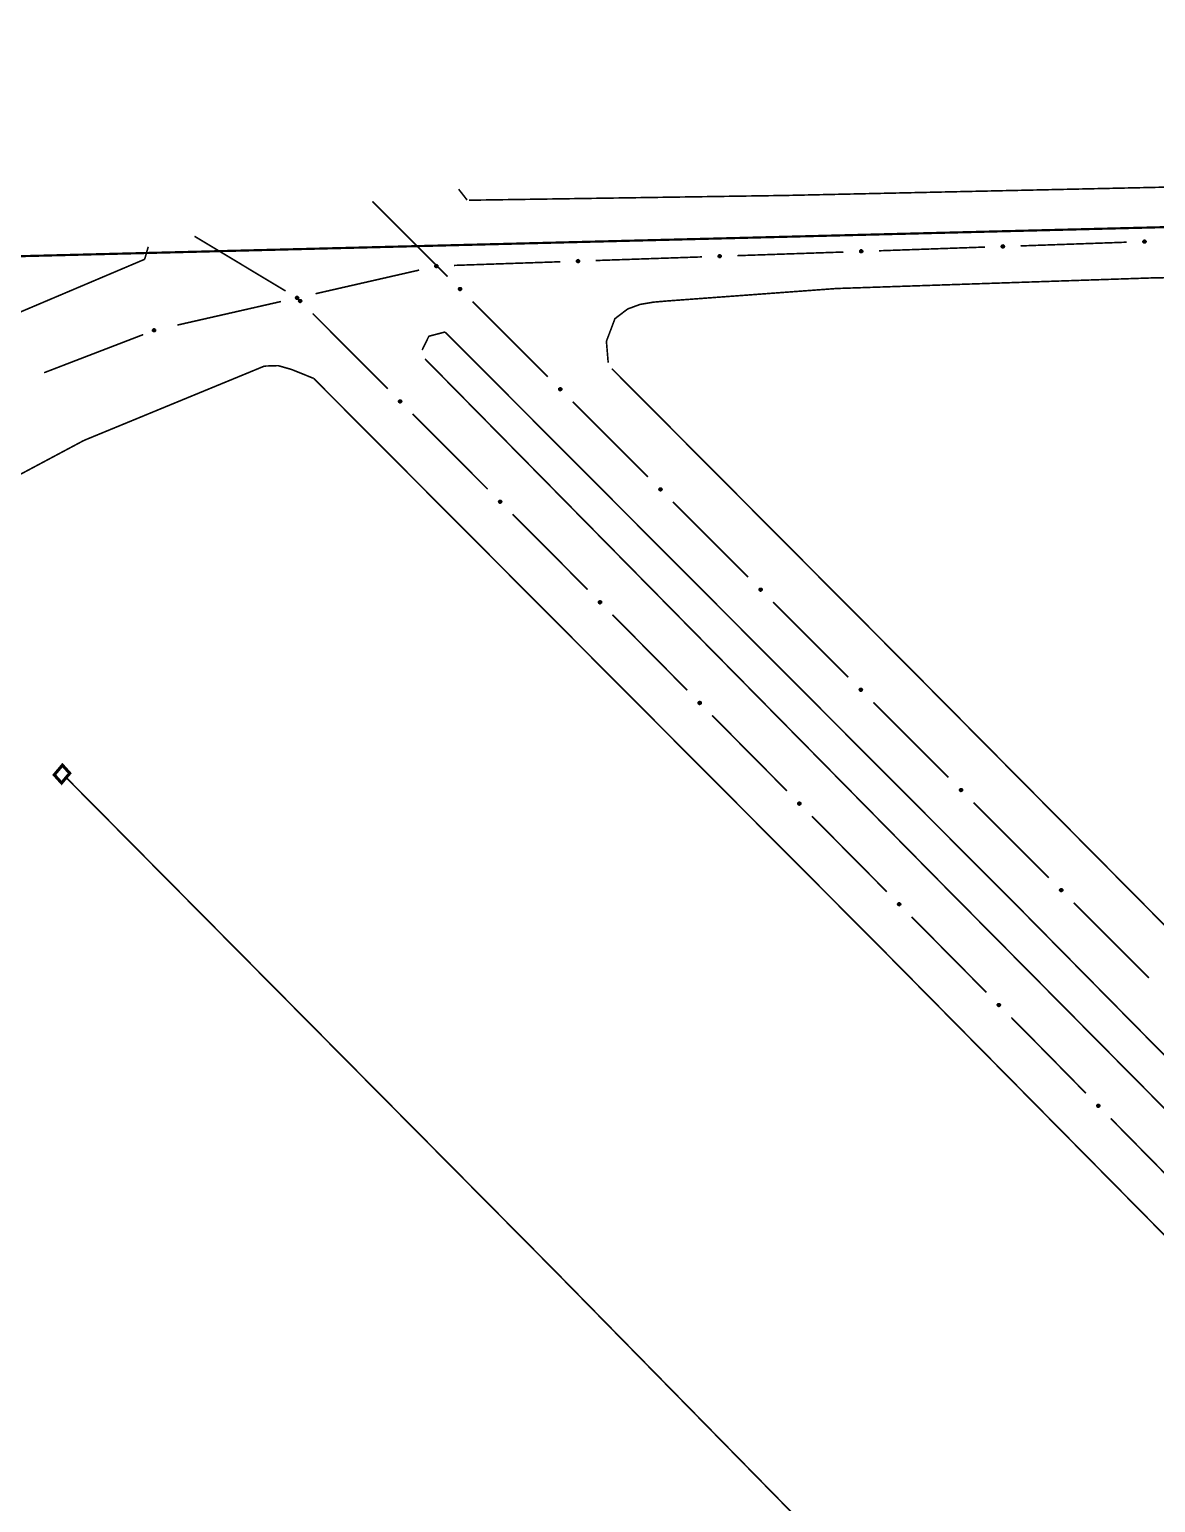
# Model space of a CAD drawing. Extents: x 203640 to 206998, y 4842129 to 4844379.
# Drawn here: x 203889.2 to 204016.4, y 4844204.4 to 4844370.8 of the extents above; entities that cross this region are included whole.
import ezdxf

# ---------------------------------------------------------------- set-up
doc = ezdxf.new("R2010")
doc.units = 0
doc.header["$LTSCALE"] = 1.5
doc.header["$MEASUREMENT"] = 0
doc.linetypes.add('TRACO_05', pattern=[11, 7, -1, 0.5, -1, 0.5, -1])
for name, color, linetype in [('HD-VALAS-DRENOS', 170, 'CONTINUOUS'), ('LM-LIM-SETOR-FISCAL', 7, 'CONTINUOUS'), ('SV-EIXO-RUA-PAV', 20, 'CONTINUOUS'), ('SV-PONTE-BUEIRO', 249, 'CONTINUOUS'), ('SV-RUA-PAVIM-S-GUIA-C-GUIA', 7, 'CONTINUOUS')]:
    doc.layers.add(name, color=color, linetype=linetype)
doc.linetypes.add('Limite', pattern='A,20,-3,[130,ltypeshp.shx,S=6.35,R=0,X=0,Y=0],-3,20', length=46)

msp = doc.modelspace()

# ---------------------------------------------------------------- linework, layer by layer
at = {"layer": 'HD-VALAS-DRENOS', "linetype": 'TRACO_05', "const_width": 0.18}
msp.add_lwpolyline([(204048.14, 4844128.8), (204044.5, 4844133.01), (203984.91, 4844193.46), (203948.46, 4844230.64), (203893.34, 4844286.28)], dxfattribs=at)
at = {"layer": 'LM-LIM-SETOR-FISCAL', "linetype": 'Limite', "ltscale": 0.1}
msp.add_lwpolyline([(204386.27, 4843269.09, 0.25, 0.25, 0), (204360.48, 4843290.61, 0.25, 0.25, 0), (204333.1, 4843314.33, 0.25, 0.25, 0), (204303.81, 4843341.71, 0.25, 0.25, 0), (204232.78, 4843413.44, 0.25, 0.25, 0), (204175.36, 4843367.2, 0.25, 0.25, 0), (204109.71, 4843437.19, 0.25, 0.25, 0), (204166.18, 4843494.71, 0.25, 0.25, 0), (203909.26, 4843763, 0.25, 0.25, 0), (203912.44, 4843785.51, 0.25, 0.25, 0), (203913.05, 4843789.79, 0.25, 0.25, 0), (203877.62, 4843867.46, 0.25, 0.25, 0), (203794.15, 4843988.66, 0.25, 0.25, 0), (203701.31, 4844063.01, 0.25, 0.25, 0), (203641.86, 4844130.76, 0.25, 0.25, 0), (203713.59, 4844207.44, 0.25, 0.25, 0), (203797.37, 4844285.88, 0.25, 0.25, 0), (203881.13, 4844344.97, 0.25, 0.25, 0), (204891.87, 4844370.63, 0.25, 0.25, 0)], format="xyseb", dxfattribs=at)
at = {"layer": 'SV-EIXO-RUA-PAV', "const_width": 0.18}
for points in [[(203927.93, 4844351.34), (203935, 4844344.27)], [(203907.84, 4844347.4), (203918.12, 4844341.22)], [(203981.12, 4844345.62), (203969.13, 4844345.21)], [(203997.11, 4844346.18), (203985.12, 4844345.76)], [(204013.1, 4844346.73), (204001.11, 4844346.31)], [(203935, 4844344.27), (203935.23, 4844344.04)], [(203935.23, 4844344.04), (203936.41, 4844342.86)], [(203949.14, 4844344.52), (203937.15, 4844344.11)], [(203965.13, 4844345.07), (203953.14, 4844344.66)], [(203933.2, 4844343.58), (203921.5, 4844340.91)], [(203917.6, 4844340.03), (203905.9, 4844337.37)], [(203939.24, 4844340.03), (203947.72, 4844331.54)], [(203921.18, 4844338.68), (203929.65, 4844330.18)], [(203902.05, 4844336.3), (203890.85, 4844331.99)], [(203932.47, 4844327.34), (203940.94, 4844318.84)], [(203950.55, 4844328.72), (203959.04, 4844320.23)], [(203961.87, 4844317.4), (203970.35, 4844308.92)], [(203943.76, 4844316.01), (203948.7, 4844311.05)], [(203948.7, 4844311.05), (203949.17, 4844310.58)], [(203949.17, 4844310.58), (203952.22, 4844307.5)], [(203973.18, 4844306.09), (203981.66, 4844297.6)], [(203955.04, 4844304.66), (203963.48, 4844296.13)], [(203984.49, 4844294.77), (203992.98, 4844286.29)], [(203966.29, 4844293.29), (203974.74, 4844284.76)], [(203995.81, 4844283.46), (204004.29, 4844274.97)], [(203977.55, 4844281.92), (203986, 4844273.39)], [(204007.12, 4844272.14), (204015.6, 4844263.66)], [(203988.81, 4844270.55), (203997.25, 4844262.02)], [(204000.07, 4844259.18), (204003.59, 4844255.62)], [(204003.59, 4844255.62), (204003.62, 4844255.59)], [(204003.62, 4844255.59), (204008.49, 4844250.63)], [(204011.3, 4844247.78), (204019.71, 4844239.23)]]:
    msp.add_lwpolyline(points, dxfattribs=at)
at = {"layer": 'SV-EIXO-RUA-PAV'}
for points in [[(203983.27, 4844345.59), (203983.24, 4844345.55), (203983.2, 4844345.53), (203983.17, 4844345.52), (203983.13, 4844345.51), (203983.1, 4844345.52), (203983.06, 4844345.52), (203983.02, 4844345.54), (203982.99, 4844345.58), (203982.96, 4844345.61), (203982.95, 4844345.65), (203982.95, 4844345.68), (203982.95, 4844345.72), (203982.96, 4844345.75), (203982.98, 4844345.79), (203983.01, 4844345.83), (203983.05, 4844345.85), (203983.08, 4844345.86), (203983.12, 4844345.87), (203983.16, 4844345.86), (203983.19, 4844345.85), (203983.23, 4844345.83), (203983.26, 4844345.8), (203983.29, 4844345.77), (203983.3, 4844345.73), (203983.3, 4844345.7), (203983.3, 4844345.66), (203983.29, 4844345.62), (203983.27, 4844345.59)], [(203999.26, 4844346.14), (203999.23, 4844346.1), (203999.19, 4844346.08), (203999.16, 4844346.07), (203999.12, 4844346.07), (203999.09, 4844346.07), (203999.05, 4844346.08), (203999.01, 4844346.1), (203998.98, 4844346.13), (203998.96, 4844346.17), (203998.94, 4844346.2), (203998.94, 4844346.24), (203998.94, 4844346.27), (203998.95, 4844346.31), (203998.97, 4844346.34), (203999, 4844346.38), (203999.04, 4844346.4), (203999.07, 4844346.41), (203999.11, 4844346.42), (203999.15, 4844346.42), (203999.18, 4844346.41), (203999.22, 4844346.39), (203999.25, 4844346.35), (203999.28, 4844346.32), (203999.29, 4844346.28), (203999.29, 4844346.25), (203999.29, 4844346.21), (203999.28, 4844346.18), (203999.26, 4844346.14)], [(204015.25, 4844346.69), (204015.22, 4844346.66), (204015.18, 4844346.63), (204015.15, 4844346.62), (204015.11, 4844346.62), (204015.08, 4844346.62), (204015.04, 4844346.63), (204015, 4844346.65), (204014.97, 4844346.68), (204014.95, 4844346.72), (204014.93, 4844346.75), (204014.93, 4844346.79), (204014.93, 4844346.82), (204014.94, 4844346.86), (204014.96, 4844346.9), (204014.99, 4844346.93), (204015.03, 4844346.96), (204015.06, 4844346.97), (204015.1, 4844346.97), (204015.14, 4844346.97), (204015.17, 4844346.96), (204015.21, 4844346.94), (204015.24, 4844346.9), (204015.27, 4844346.87), (204015.28, 4844346.84), (204015.28, 4844346.8), (204015.28, 4844346.76), (204015.27, 4844346.73), (204015.25, 4844346.69)], [(203935.32, 4844343.95), (203935.29, 4844343.91), (203935.26, 4844343.87), (203935.23, 4844343.86), (203935.2, 4844343.85), (203935.16, 4844343.84), (203935.12, 4844343.85), (203935.08, 4844343.86), (203935.04, 4844343.88), (203935.01, 4844343.92), (203934.99, 4844343.95), (203934.98, 4844343.98), (203934.98, 4844344.01), (203934.98, 4844344.05), (203934.99, 4844344.09), (203935.02, 4844344.13), (203935.05, 4844344.16), (203935.08, 4844344.18), (203935.12, 4844344.19), (203935.15, 4844344.2), (203935.19, 4844344.19), (203935.23, 4844344.18), (203935.27, 4844344.15), (203935.3, 4844344.12), (203935.32, 4844344.09), (203935.33, 4844344.06), (203935.33, 4844344.02), (203935.33, 4844343.99), (203935.32, 4844343.95)], [(203951.29, 4844344.48), (203951.26, 4844344.45), (203951.22, 4844344.42), (203951.18, 4844344.41), (203951.15, 4844344.41), (203951.11, 4844344.41), (203951.08, 4844344.42), (203951.04, 4844344.44), (203951.01, 4844344.47), (203950.98, 4844344.51), (203950.97, 4844344.54), (203950.97, 4844344.58), (203950.97, 4844344.61), (203950.98, 4844344.65), (203951, 4844344.69), (203951.03, 4844344.72), (203951.07, 4844344.75), (203951.1, 4844344.76), (203951.14, 4844344.76), (203951.17, 4844344.76), (203951.21, 4844344.75), (203951.25, 4844344.73), (203951.28, 4844344.7), (203951.31, 4844344.66), (203951.32, 4844344.63), (203951.32, 4844344.59), (203951.32, 4844344.56), (203951.31, 4844344.52), (203951.29, 4844344.48)], [(203967.28, 4844345.04), (203967.25, 4844345), (203967.21, 4844344.98), (203967.17, 4844344.96), (203967.14, 4844344.96), (203967.11, 4844344.96), (203967.07, 4844344.97), (203967.03, 4844344.99), (203967, 4844345.02), (203966.97, 4844345.06), (203966.96, 4844345.1), (203966.96, 4844345.13), (203966.96, 4844345.17), (203966.97, 4844345.2), (203966.99, 4844345.24), (203967.02, 4844345.28), (203967.06, 4844345.3), (203967.09, 4844345.31), (203967.13, 4844345.31), (203967.16, 4844345.31), (203967.2, 4844345.3), (203967.24, 4844345.28), (203967.27, 4844345.25), (203967.3, 4844345.21), (203967.31, 4844345.18), (203967.31, 4844345.14), (203967.31, 4844345.11), (203967.3, 4844345.07), (203967.28, 4844345.04)], [(203919.58, 4844340.36), (203919.56, 4844340.32), (203919.53, 4844340.29), (203919.5, 4844340.27), (203919.46, 4844340.27), (203919.43, 4844340.26), (203919.39, 4844340.26), (203919.35, 4844340.27), (203919.31, 4844340.3), (203919.28, 4844340.33), (203919.26, 4844340.36), (203919.25, 4844340.4), (203919.25, 4844340.43), (203919.25, 4844340.47), (203919.26, 4844340.51), (203919.29, 4844340.55), (203919.32, 4844340.58), (203919.35, 4844340.6), (203919.39, 4844340.61), (203919.42, 4844340.61), (203919.46, 4844340.61), (203919.5, 4844340.6), (203919.54, 4844340.57), (203919.57, 4844340.54), (203919.58, 4844340.51), (203919.59, 4844340.48), (203919.6, 4844340.44), (203919.6, 4844340.4), (203919.58, 4844340.36)], [(203937.8, 4844341.62), (203937.85, 4844341.62), (203937.89, 4844341.61), (203937.93, 4844341.6), (203937.95, 4844341.57), (203937.97, 4844341.55), (203937.99, 4844341.51), (203938, 4844341.47), (203938, 4844341.43), (203937.99, 4844341.38), (203937.97, 4844341.35), (203937.95, 4844341.32), (203937.92, 4844341.3), (203937.89, 4844341.28), (203937.85, 4844341.27), (203937.8, 4844341.27), (203937.76, 4844341.28), (203937.73, 4844341.3), (203937.7, 4844341.32), (203937.68, 4844341.35), (203937.66, 4844341.38), (203937.65, 4844341.42), (203937.65, 4844341.47), (203937.66, 4844341.51), (203937.68, 4844341.55), (203937.7, 4844341.57), (203937.73, 4844341.6), (203937.76, 4844341.61), (203937.8, 4844341.62)], [(203919.74, 4844340.27), (203919.79, 4844340.27), (203919.83, 4844340.26), (203919.87, 4844340.25), (203919.89, 4844340.22), (203919.91, 4844340.2), (203919.93, 4844340.16), (203919.94, 4844340.12), (203919.94, 4844340.07), (203919.93, 4844340.03), (203919.91, 4844340), (203919.89, 4844339.97), (203919.86, 4844339.95), (203919.83, 4844339.93), (203919.79, 4844339.92), (203919.74, 4844339.92), (203919.7, 4844339.93), (203919.67, 4844339.95), (203919.64, 4844339.97), (203919.62, 4844340), (203919.6, 4844340.03), (203919.59, 4844340.07), (203919.59, 4844340.12), (203919.6, 4844340.16), (203919.62, 4844340.2), (203919.64, 4844340.22), (203919.67, 4844340.25), (203919.7, 4844340.26), (203919.74, 4844340.27)], [(203903.44, 4844336.72), (203903.42, 4844336.67), (203903.4, 4844336.64), (203903.37, 4844336.62), (203903.34, 4844336.6), (203903.3, 4844336.59), (203903.27, 4844336.59), (203903.23, 4844336.6), (203903.18, 4844336.62), (203903.15, 4844336.64), (203903.12, 4844336.67), (203903.11, 4844336.7), (203903.1, 4844336.74), (203903.1, 4844336.78), (203903.1, 4844336.82), (203903.12, 4844336.86), (203903.15, 4844336.9), (203903.18, 4844336.92), (203903.21, 4844336.93), (203903.25, 4844336.94), (203903.28, 4844336.94), (203903.32, 4844336.94), (203903.37, 4844336.92), (203903.4, 4844336.89), (203903.42, 4844336.86), (203903.44, 4844336.83), (203903.45, 4844336.8), (203903.45, 4844336.76), (203903.44, 4844336.72)], [(203931.03, 4844328.94), (203931.08, 4844328.94), (203931.13, 4844328.93), (203931.16, 4844328.91), (203931.18, 4844328.89), (203931.21, 4844328.86), (203931.22, 4844328.83), (203931.23, 4844328.79), (203931.23, 4844328.74), (203931.22, 4844328.7), (203931.21, 4844328.66), (203931.18, 4844328.64), (203931.16, 4844328.62), (203931.12, 4844328.6), (203931.08, 4844328.59), (203931.03, 4844328.59), (203930.99, 4844328.6), (203930.96, 4844328.62), (203930.93, 4844328.64), (203930.91, 4844328.67), (203930.89, 4844328.7), (203930.88, 4844328.74), (203930.88, 4844328.79), (203930.89, 4844328.83), (203930.91, 4844328.86), (203930.93, 4844328.89), (203930.96, 4844328.91), (203930.99, 4844328.93), (203931.03, 4844328.94)], [(203949.11, 4844330.31), (203949.16, 4844330.31), (203949.21, 4844330.3), (203949.24, 4844330.28), (203949.26, 4844330.26), (203949.29, 4844330.23), (203949.3, 4844330.2), (203949.31, 4844330.16), (203949.32, 4844330.11), (203949.3, 4844330.07), (203949.29, 4844330.04), (203949.26, 4844330.01), (203949.24, 4844329.99), (203949.2, 4844329.97), (203949.16, 4844329.96), (203949.11, 4844329.96), (203949.07, 4844329.97), (203949.04, 4844329.99), (203949.01, 4844330.01), (203948.99, 4844330.04), (203948.97, 4844330.07), (203948.96, 4844330.11), (203948.96, 4844330.16), (203948.97, 4844330.2), (203948.99, 4844330.23), (203949.01, 4844330.26), (203949.04, 4844330.28), (203949.07, 4844330.3), (203949.11, 4844330.31)], [(203960.43, 4844318.99), (203960.48, 4844319), (203960.52, 4844318.99), (203960.55, 4844318.97), (203960.58, 4844318.94), (203960.6, 4844318.92), (203960.62, 4844318.89), (203960.63, 4844318.85), (203960.63, 4844318.8), (203960.62, 4844318.75), (203960.6, 4844318.72), (203960.58, 4844318.69), (203960.55, 4844318.67), (203960.52, 4844318.66), (203960.48, 4844318.64), (203960.43, 4844318.64), (203960.39, 4844318.65), (203960.35, 4844318.67), (203960.33, 4844318.7), (203960.3, 4844318.72), (203960.29, 4844318.76), (203960.28, 4844318.8), (203960.28, 4844318.84), (203960.29, 4844318.89), (203960.3, 4844318.92), (203960.33, 4844318.94), (203960.35, 4844318.97), (203960.39, 4844318.99), (203960.43, 4844318.99)], [(203942.33, 4844317.6), (203942.38, 4844317.6), (203942.42, 4844317.6), (203942.45, 4844317.58), (203942.48, 4844317.55), (203942.5, 4844317.53), (203942.52, 4844317.49), (203942.53, 4844317.45), (203942.53, 4844317.41), (203942.51, 4844317.36), (203942.5, 4844317.33), (203942.48, 4844317.3), (203942.45, 4844317.28), (203942.42, 4844317.26), (203942.37, 4844317.25), (203942.33, 4844317.25), (203942.28, 4844317.26), (203942.25, 4844317.28), (203942.23, 4844317.31), (203942.2, 4844317.33), (203942.19, 4844317.36), (203942.18, 4844317.41), (203942.18, 4844317.45), (203942.19, 4844317.5), (203942.2, 4844317.53), (203942.23, 4844317.55), (203942.25, 4844317.58), (203942.29, 4844317.6), (203942.33, 4844317.6)], [(203971.74, 4844307.68), (203971.79, 4844307.68), (203971.83, 4844307.67), (203971.87, 4844307.65), (203971.89, 4844307.63), (203971.91, 4844307.6), (203971.93, 4844307.57), (203971.94, 4844307.53), (203971.94, 4844307.48), (203971.93, 4844307.44), (203971.91, 4844307.41), (203971.89, 4844307.38), (203971.86, 4844307.36), (203971.83, 4844307.34), (203971.79, 4844307.33), (203971.74, 4844307.33), (203971.7, 4844307.34), (203971.67, 4844307.36), (203971.64, 4844307.38), (203971.62, 4844307.41), (203971.6, 4844307.44), (203971.59, 4844307.48), (203971.59, 4844307.53), (203971.6, 4844307.57), (203971.62, 4844307.6), (203971.64, 4844307.63), (203971.67, 4844307.65), (203971.7, 4844307.67), (203971.74, 4844307.68)], [(203953.61, 4844306.26), (203953.66, 4844306.26), (203953.7, 4844306.25), (203953.73, 4844306.23), (203953.76, 4844306.21), (203953.78, 4844306.18), (203953.79, 4844306.15), (203953.81, 4844306.11), (203953.81, 4844306.06), (203953.79, 4844306.01), (203953.78, 4844305.98), (203953.75, 4844305.95), (203953.73, 4844305.93), (203953.69, 4844305.92), (203953.65, 4844305.91), (203953.6, 4844305.91), (203953.56, 4844305.92), (203953.53, 4844305.93), (203953.5, 4844305.96), (203953.48, 4844305.99), (203953.46, 4844306.02), (203953.45, 4844306.06), (203953.46, 4844306.11), (203953.46, 4844306.15), (203953.48, 4844306.18), (203953.51, 4844306.21), (203953.53, 4844306.23), (203953.56, 4844306.25), (203953.61, 4844306.26)], [(203983.05, 4844296.37), (203983.1, 4844296.37), (203983.15, 4844296.36), (203983.18, 4844296.34), (203983.2, 4844296.32), (203983.23, 4844296.29), (203983.24, 4844296.26), (203983.25, 4844296.22), (203983.26, 4844296.17), (203983.24, 4844296.13), (203983.23, 4844296.09), (203983.2, 4844296.06), (203983.18, 4844296.04), (203983.14, 4844296.03), (203983.1, 4844296.02), (203983.05, 4844296.02), (203983.01, 4844296.03), (203982.98, 4844296.04), (203982.95, 4844296.07), (203982.93, 4844296.09), (203982.91, 4844296.13), (203982.9, 4844296.17), (203982.9, 4844296.22), (203982.91, 4844296.26), (203982.93, 4844296.29), (203982.95, 4844296.32), (203982.98, 4844296.34), (203983.01, 4844296.36), (203983.05, 4844296.37)], [(203964.86, 4844294.89), (203964.91, 4844294.89), (203964.96, 4844294.88), (203964.99, 4844294.86), (203965.01, 4844294.84), (203965.04, 4844294.81), (203965.05, 4844294.78), (203965.06, 4844294.74), (203965.06, 4844294.69), (203965.05, 4844294.64), (203965.04, 4844294.61), (203965.01, 4844294.58), (203964.99, 4844294.56), (203964.95, 4844294.55), (203964.91, 4844294.54), (203964.86, 4844294.54), (203964.82, 4844294.55), (203964.79, 4844294.56), (203964.76, 4844294.59), (203964.74, 4844294.62), (203964.72, 4844294.65), (203964.71, 4844294.69), (203964.71, 4844294.74), (203964.72, 4844294.78), (203964.74, 4844294.81), (203964.76, 4844294.84), (203964.79, 4844294.86), (203964.82, 4844294.88), (203964.86, 4844294.89)], [(203994.37, 4844285.05), (203994.42, 4844285.05), (203994.46, 4844285.04), (203994.49, 4844285.03), (203994.52, 4844285), (203994.54, 4844284.98), (203994.56, 4844284.94), (203994.57, 4844284.9), (203994.57, 4844284.85), (203994.56, 4844284.81), (203994.54, 4844284.78), (203994.52, 4844284.75), (203994.49, 4844284.73), (203994.46, 4844284.71), (203994.42, 4844284.7), (203994.37, 4844284.7), (203994.33, 4844284.71), (203994.29, 4844284.73), (203994.27, 4844284.75), (203994.24, 4844284.78), (203994.23, 4844284.81), (203994.22, 4844284.85), (203994.22, 4844284.9), (203994.23, 4844284.94), (203994.24, 4844284.97), (203994.27, 4844285), (203994.29, 4844285.02), (203994.33, 4844285.04), (203994.37, 4844285.05)], [(203976.12, 4844283.52), (203976.17, 4844283.52), (203976.21, 4844283.51), (203976.25, 4844283.49), (203976.27, 4844283.47), (203976.29, 4844283.44), (203976.31, 4844283.41), (203976.32, 4844283.37), (203976.32, 4844283.32), (203976.31, 4844283.28), (203976.29, 4844283.24), (203976.27, 4844283.22), (203976.24, 4844283.19), (203976.21, 4844283.18), (203976.17, 4844283.17), (203976.12, 4844283.17), (203976.08, 4844283.18), (203976.05, 4844283.2), (203976.02, 4844283.22), (203976, 4844283.25), (203975.98, 4844283.28), (203975.97, 4844283.32), (203975.97, 4844283.37), (203975.98, 4844283.41), (203976, 4844283.44), (203976.02, 4844283.47), (203976.05, 4844283.49), (203976.08, 4844283.51), (203976.12, 4844283.52)], [(204005.68, 4844273.74), (204005.73, 4844273.74), (204005.77, 4844273.73), (204005.8, 4844273.71), (204005.83, 4844273.69), (204005.85, 4844273.66), (204005.87, 4844273.63), (204005.88, 4844273.59), (204005.88, 4844273.54), (204005.87, 4844273.5), (204005.85, 4844273.46), (204005.83, 4844273.44), (204005.8, 4844273.41), (204005.77, 4844273.4), (204005.73, 4844273.39), (204005.68, 4844273.39), (204005.64, 4844273.4), (204005.61, 4844273.42), (204005.58, 4844273.44), (204005.56, 4844273.47), (204005.54, 4844273.5), (204005.53, 4844273.54), (204005.53, 4844273.59), (204005.54, 4844273.63), (204005.56, 4844273.66), (204005.58, 4844273.69), (204005.61, 4844273.71), (204005.64, 4844273.73), (204005.68, 4844273.74)], [(203987.38, 4844272.15), (203987.43, 4844272.15), (203987.47, 4844272.14), (203987.5, 4844272.12), (203987.53, 4844272.1), (203987.55, 4844272.07), (203987.57, 4844272.04), (203987.58, 4844272), (203987.58, 4844271.95), (203987.57, 4844271.91), (203987.55, 4844271.87), (203987.53, 4844271.85), (203987.5, 4844271.82), (203987.47, 4844271.81), (203987.43, 4844271.8), (203987.38, 4844271.8), (203987.34, 4844271.81), (203987.3, 4844271.83), (203987.28, 4844271.85), (203987.25, 4844271.88), (203987.24, 4844271.91), (203987.23, 4844271.95), (203987.23, 4844272), (203987.24, 4844272.04), (203987.26, 4844272.07), (203987.28, 4844272.1), (203987.31, 4844272.12), (203987.34, 4844272.14), (203987.38, 4844272.15)], [(203998.64, 4844260.78), (203998.69, 4844260.78), (203998.73, 4844260.77), (203998.76, 4844260.75), (203998.79, 4844260.73), (203998.81, 4844260.7), (203998.83, 4844260.67), (203998.84, 4844260.63), (203998.84, 4844260.58), (203998.82, 4844260.54), (203998.81, 4844260.5), (203998.79, 4844260.48), (203998.76, 4844260.45), (203998.72, 4844260.44), (203998.68, 4844260.43), (203998.63, 4844260.43), (203998.59, 4844260.44), (203998.56, 4844260.46), (203998.53, 4844260.48), (203998.51, 4844260.51), (203998.5, 4844260.54), (203998.49, 4844260.58), (203998.49, 4844260.63), (203998.5, 4844260.67), (203998.51, 4844260.7), (203998.54, 4844260.73), (203998.56, 4844260.75), (203998.6, 4844260.77), (203998.64, 4844260.78)], [(204009.87, 4844249.39), (204009.92, 4844249.39), (204009.96, 4844249.38), (204010, 4844249.36), (204010.02, 4844249.34), (204010.04, 4844249.31), (204010.06, 4844249.28), (204010.07, 4844249.24), (204010.07, 4844249.19), (204010.06, 4844249.15), (204010.04, 4844249.11), (204010.02, 4844249.08), (204009.99, 4844249.06), (204009.96, 4844249.05), (204009.92, 4844249.04), (204009.87, 4844249.04), (204009.83, 4844249.05), (204009.8, 4844249.07), (204009.77, 4844249.09), (204009.75, 4844249.12), (204009.73, 4844249.15), (204009.72, 4844249.19), (204009.72, 4844249.24), (204009.73, 4844249.28), (204009.75, 4844249.31), (204009.77, 4844249.34), (204009.8, 4844249.36), (204009.83, 4844249.38), (204009.87, 4844249.39)]]:
    msp.add_lwpolyline(points, close=True, dxfattribs=at)
for points in [[(203983.29, 4844345.77), (203982.95, 4844345.72)], [(203983.29, 4844345.75), (203982.95, 4844345.7)], [(203983.3, 4844345.73), (203982.95, 4844345.68)], [(203983.3, 4844345.71), (203982.95, 4844345.67)], [(203983.3, 4844345.7), (203982.95, 4844345.65)], [(203983.26, 4844345.8), (203982.96, 4844345.75)], [(203983.27, 4844345.78), (203982.96, 4844345.74)], [(203983.3, 4844345.68), (203982.96, 4844345.63)], [(203983.3, 4844345.66), (203982.96, 4844345.61)], [(203983.24, 4844345.82), (203982.97, 4844345.77)], [(203983.23, 4844345.83), (203982.98, 4844345.79)], [(203983.29, 4844345.64), (203982.98, 4844345.6)], [(203983.29, 4844345.62), (203982.99, 4844345.58)], [(203983.2, 4844345.84), (203983, 4844345.81)], [(203983.19, 4844345.85), (203983.01, 4844345.83)], [(203983.28, 4844345.61), (203983.01, 4844345.56)], [(203983.27, 4844345.59), (203983.02, 4844345.54)], [(203983.17, 4844345.86), (203983.04, 4844345.84)], [(203983.16, 4844345.86), (203983.05, 4844345.85)], [(203983.25, 4844345.57), (203983.05, 4844345.53)], [(203983.24, 4844345.55), (203983.06, 4844345.52)], [(203999.28, 4844346.32), (203998.94, 4844346.27)], [(203999.28, 4844346.3), (203998.94, 4844346.25)], [(203999.29, 4844346.28), (203998.94, 4844346.24)], [(203999.29, 4844346.27), (203998.94, 4844346.22)], [(203999.29, 4844346.25), (203998.94, 4844346.2)], [(203999.25, 4844346.35), (203998.95, 4844346.31)], [(203999.26, 4844346.34), (203998.95, 4844346.29)], [(203999.29, 4844346.23), (203998.95, 4844346.18)], [(203999.23, 4844346.37), (203998.96, 4844346.33)], [(203999.29, 4844346.21), (203998.96, 4844346.17)], [(203999.22, 4844346.39), (203998.97, 4844346.34)], [(203999.28, 4844346.19), (203998.97, 4844346.15)], [(203999.28, 4844346.18), (203998.98, 4844346.13)], [(203999.18, 4844346.41), (203999, 4844346.38)], [(203999.19, 4844346.39), (203999, 4844346.36)], [(203999.27, 4844346.16), (203999, 4844346.11)], [(203999.26, 4844346.14), (203999.01, 4844346.1)], [(203999.16, 4844346.41), (203999.03, 4844346.39)], [(203999.15, 4844346.42), (203999.04, 4844346.4)], [(203999.24, 4844346.12), (203999.04, 4844346.09)], [(203999.23, 4844346.1), (203999.05, 4844346.08)], [(203999.21, 4844346.09), (203999.08, 4844346.07)], [(203999.19, 4844346.08), (203999.09, 4844346.07)], [(204015.27, 4844346.87), (204014.93, 4844346.82)], [(204015.27, 4844346.85), (204014.93, 4844346.81)], [(204015.28, 4844346.84), (204014.93, 4844346.79)], [(204015.28, 4844346.82), (204014.93, 4844346.77)], [(204015.28, 4844346.8), (204014.93, 4844346.75)], [(204015.24, 4844346.9), (204014.94, 4844346.86)], [(204015.25, 4844346.89), (204014.94, 4844346.84)], [(204015.28, 4844346.78), (204014.94, 4844346.73)], [(204015.22, 4844346.92), (204014.95, 4844346.88)], [(204015.28, 4844346.76), (204014.95, 4844346.72)], [(204015.21, 4844346.94), (204014.96, 4844346.9)], [(204015.27, 4844346.75), (204014.96, 4844346.7)], [(204015.27, 4844346.73), (204014.97, 4844346.68)], [(204015.17, 4844346.96), (204014.99, 4844346.93)], [(204015.18, 4844346.95), (204014.99, 4844346.91)], [(204015.26, 4844346.71), (204014.99, 4844346.67)], [(204015.25, 4844346.69), (204015, 4844346.65)], [(204015.15, 4844346.96), (204015.02, 4844346.94)], [(204015.14, 4844346.97), (204015.03, 4844346.96)], [(204015.23, 4844346.67), (204015.03, 4844346.64)], [(204015.22, 4844346.66), (204015.04, 4844346.63)], [(204015.2, 4844346.64), (204015.07, 4844346.63)], [(204015.18, 4844346.63), (204015.08, 4844346.62)], [(203935.27, 4844344.15), (203934.98, 4844344.05)], [(203935.28, 4844344.14), (203934.98, 4844344.04)], [(203935.3, 4844344.12), (203934.98, 4844344.01)], [(203935.31, 4844344.11), (203934.98, 4844344)], [(203935.32, 4844344.09), (203934.98, 4844343.98)], [(203935.23, 4844344.18), (203934.99, 4844344.09)], [(203935.25, 4844344.17), (203934.99, 4844344.07)], [(203935.32, 4844344.08), (203934.99, 4844343.97)], [(203935.33, 4844344.06), (203934.99, 4844343.95)], [(203935.33, 4844344.04), (203935.01, 4844343.93)], [(203935.33, 4844344.02), (203935.01, 4844343.92)], [(203935.19, 4844344.19), (203935.02, 4844344.13)], [(203935.2, 4844344.18), (203935.02, 4844344.12)], [(203935.33, 4844344), (203935.03, 4844343.9)], [(203935.17, 4844344.19), (203935.04, 4844344.15)], [(203935.33, 4844343.99), (203935.04, 4844343.88)], [(203935.15, 4844344.2), (203935.05, 4844344.16)], [(203935.32, 4844343.97), (203935.07, 4844343.87)], [(203935.32, 4844343.95), (203935.08, 4844343.86)], [(203935.3, 4844343.92), (203935.11, 4844343.85)], [(203935.29, 4844343.91), (203935.12, 4844343.85)], [(203935.27, 4844343.89), (203935.15, 4844343.85)], [(203951.31, 4844344.66), (203950.97, 4844344.61)], [(203951.31, 4844344.65), (203950.97, 4844344.6)], [(203951.32, 4844344.63), (203950.97, 4844344.58)], [(203951.32, 4844344.61), (203950.97, 4844344.57)], [(203951.32, 4844344.59), (203950.97, 4844344.54)], [(203951.28, 4844344.7), (203950.98, 4844344.65)], [(203951.29, 4844344.68), (203950.98, 4844344.63)], [(203951.32, 4844344.57), (203950.98, 4844344.53)], [(203951.32, 4844344.56), (203950.98, 4844344.51)], [(203951.26, 4844344.71), (203950.99, 4844344.67)], [(203951.25, 4844344.73), (203951, 4844344.69)], [(203951.31, 4844344.54), (203951, 4844344.49)], [(203951.31, 4844344.52), (203951.01, 4844344.47)], [(203951.22, 4844344.74), (203951.02, 4844344.71)], [(203951.21, 4844344.75), (203951.03, 4844344.72)], [(203951.3, 4844344.5), (203951.03, 4844344.46)], [(203951.29, 4844344.48), (203951.04, 4844344.44)], [(203951.19, 4844344.75), (203951.06, 4844344.74)], [(203951.17, 4844344.76), (203951.07, 4844344.75)], [(203951.27, 4844344.47), (203951.07, 4844344.43)], [(203951.26, 4844344.45), (203951.08, 4844344.42)], [(203951.24, 4844344.43), (203951.11, 4844344.42)], [(203951.22, 4844344.42), (203951.11, 4844344.41)], [(203967.3, 4844345.21), (203966.96, 4844345.17)], [(203967.3, 4844345.2), (203966.96, 4844345.15)], [(203967.31, 4844345.18), (203966.96, 4844345.13)], [(203967.31, 4844345.16), (203966.96, 4844345.12)], [(203967.31, 4844345.14), (203966.96, 4844345.1)], [(203967.27, 4844345.25), (203966.97, 4844345.2)], [(203967.28, 4844345.23), (203966.97, 4844345.19)], [(203967.31, 4844345.13), (203966.97, 4844345.08)], [(203967.31, 4844345.11), (203966.97, 4844345.06)], [(203967.25, 4844345.26), (203966.98, 4844345.22)], [(203967.24, 4844345.28), (203966.99, 4844345.24)], [(203967.3, 4844345.09), (203966.99, 4844345.04)], [(203967.3, 4844345.07), (203967, 4844345.02)], [(203967.21, 4844345.29), (203967.01, 4844345.26)], [(203967.2, 4844345.3), (203967.02, 4844345.28)], [(203967.29, 4844345.06), (203967.02, 4844345.01)], [(203967.28, 4844345.04), (203967.03, 4844344.99)], [(203967.18, 4844345.31), (203967.05, 4844345.29)], [(203967.16, 4844345.31), (203967.06, 4844345.3)], [(203967.26, 4844345.02), (203967.06, 4844344.98)], [(203967.25, 4844345), (203967.07, 4844344.97)], [(203967.23, 4844344.99), (203967.1, 4844344.97)], [(203967.21, 4844344.98), (203967.11, 4844344.96)], [(203983.22, 4844345.54), (203983.09, 4844345.52)], [(203983.2, 4844345.53), (203983.1, 4844345.52)], [(203935.26, 4844343.87), (203935.16, 4844343.84)], [(203919.54, 4844340.57), (203919.25, 4844340.47)], [(203919.55, 4844340.56), (203919.25, 4844340.45)], [(203919.5, 4844340.6), (203919.26, 4844340.51)], [(203919.51, 4844340.58), (203919.26, 4844340.49)], [(203919.47, 4844340.6), (203919.28, 4844340.53)], [(203919.46, 4844340.61), (203919.29, 4844340.55)], [(203919.43, 4844340.61), (203919.31, 4844340.57)], [(203919.42, 4844340.61), (203919.32, 4844340.58)], [(203937.65, 4844341.47), (203937.89, 4844341.28)], [(203937.65, 4844341.45), (203937.87, 4844341.28)], [(203937.65, 4844341.42), (203937.85, 4844341.27)], [(203937.66, 4844341.51), (203937.92, 4844341.3)], [(203937.66, 4844341.49), (203937.9, 4844341.29)], [(203937.66, 4844341.4), (203937.82, 4844341.28)], [(203937.66, 4844341.38), (203937.8, 4844341.27)], [(203937.67, 4844341.53), (203937.94, 4844341.31)], [(203937.67, 4844341.37), (203937.78, 4844341.28)], [(203937.68, 4844341.55), (203937.95, 4844341.32)], [(203937.68, 4844341.35), (203937.76, 4844341.28)], [(203937.69, 4844341.56), (203937.96, 4844341.34)], [(203937.7, 4844341.57), (203937.97, 4844341.35)], [(203937.72, 4844341.58), (203937.98, 4844341.37)], [(203937.73, 4844341.6), (203937.99, 4844341.38)], [(203937.75, 4844341.6), (203937.99, 4844341.41)], [(203937.76, 4844341.61), (203938, 4844341.43)], [(203937.78, 4844341.62), (203938, 4844341.45)], [(203937.8, 4844341.62), (203938, 4844341.47)], [(203937.83, 4844341.62), (203937.99, 4844341.5)], [(203937.85, 4844341.62), (203937.99, 4844341.51)], [(203937.87, 4844341.62), (203937.98, 4844341.54)], [(203937.89, 4844341.61), (203937.97, 4844341.55)], [(203919.57, 4844340.54), (203919.25, 4844340.43)], [(203919.57, 4844340.53), (203919.25, 4844340.42)], [(203919.58, 4844340.51), (203919.25, 4844340.4)], [(203919.59, 4844340.49), (203919.26, 4844340.38)], [(203919.59, 4844340.48), (203919.26, 4844340.36)], [(203919.59, 4844340.46), (203919.28, 4844340.35)], [(203919.6, 4844340.44), (203919.28, 4844340.33)], [(203919.59, 4844340.42), (203919.3, 4844340.32)], [(203919.6, 4844340.4), (203919.31, 4844340.3)], [(203919.59, 4844340.39), (203919.33, 4844340.29)], [(203919.58, 4844340.36), (203919.35, 4844340.27)], [(203919.57, 4844340.34), (203919.38, 4844340.27)], [(203919.56, 4844340.32), (203919.39, 4844340.26)], [(203919.54, 4844340.31), (203919.42, 4844340.26)], [(203919.53, 4844340.29), (203919.43, 4844340.26)], [(203919.59, 4844340.12), (203919.83, 4844339.93)], [(203919.59, 4844340.1), (203919.81, 4844339.93)], [(203919.59, 4844340.07), (203919.79, 4844339.92)], [(203919.6, 4844340.16), (203919.86, 4844339.95)], [(203919.6, 4844340.14), (203919.84, 4844339.94)], [(203919.6, 4844340.05), (203919.76, 4844339.93)], [(203919.6, 4844340.03), (203919.74, 4844339.92)], [(203919.61, 4844340.18), (203919.87, 4844339.96)], [(203919.61, 4844340.02), (203919.71, 4844339.93)], [(203919.62, 4844340.2), (203919.89, 4844339.97)], [(203919.62, 4844340), (203919.7, 4844339.93)], [(203919.63, 4844340.21), (203919.9, 4844339.98)], [(203919.64, 4844340.22), (203919.91, 4844340)], [(203919.66, 4844340.23), (203919.92, 4844340.02)], [(203919.67, 4844340.25), (203919.93, 4844340.03)], [(203919.69, 4844340.25), (203919.93, 4844340.06)], [(203919.7, 4844340.26), (203919.94, 4844340.07)], [(203919.72, 4844340.27), (203919.94, 4844340.1)], [(203919.74, 4844340.27), (203919.94, 4844340.12)], [(203919.77, 4844340.27), (203919.93, 4844340.15)], [(203919.79, 4844340.27), (203919.93, 4844340.16)], [(203919.81, 4844340.27), (203919.91, 4844340.19)], [(203919.83, 4844340.26), (203919.91, 4844340.2)], [(203903.32, 4844336.94), (203903.1, 4844336.82)], [(203903.37, 4844336.92), (203903.1, 4844336.78)], [(203903.34, 4844336.92), (203903.1, 4844336.8)], [(203903.38, 4844336.91), (203903.1, 4844336.76)], [(203903.4, 4844336.89), (203903.1, 4844336.74)], [(203903.41, 4844336.88), (203903.11, 4844336.72)], [(203903.42, 4844336.86), (203903.11, 4844336.7)], [(203903.28, 4844336.94), (203903.12, 4844336.86)], [(203903.3, 4844336.94), (203903.12, 4844336.84)], [(203903.43, 4844336.85), (203903.12, 4844336.69)], [(203903.44, 4844336.83), (203903.12, 4844336.67)], [(203903.26, 4844336.94), (203903.14, 4844336.88)], [(203903.44, 4844336.81), (203903.14, 4844336.66)], [(203903.25, 4844336.94), (203903.15, 4844336.9)], [(203903.45, 4844336.8), (203903.15, 4844336.64)], [(203903.45, 4844336.78), (203903.17, 4844336.63)], [(203903.45, 4844336.76), (203903.18, 4844336.62)], [(203903.45, 4844336.74), (203903.21, 4844336.61)], [(203903.44, 4844336.72), (203903.23, 4844336.6)], [(203903.43, 4844336.69), (203903.25, 4844336.6)], [(203903.42, 4844336.67), (203903.27, 4844336.59)], [(203903.41, 4844336.65), (203903.29, 4844336.6)], [(203903.4, 4844336.64), (203903.3, 4844336.59)], [(203930.96, 4844328.91), (203931.22, 4844328.7)], [(203930.98, 4844328.92), (203931.23, 4844328.72)], [(203930.99, 4844328.93), (203931.23, 4844328.74)], [(203931.01, 4844328.93), (203931.23, 4844328.77)], [(203931.03, 4844328.94), (203931.23, 4844328.79)], [(203931.06, 4844328.94), (203931.22, 4844328.81)], [(203931.08, 4844328.94), (203931.22, 4844328.83)], [(203931.11, 4844328.93), (203931.21, 4844328.85)], [(203931.13, 4844328.93), (203931.21, 4844328.86)], [(203948.96, 4844330.16), (203949.2, 4844329.97)], [(203948.96, 4844330.11), (203949.16, 4844329.96)], [(203948.97, 4844330.2), (203949.24, 4844329.99)], [(203948.97, 4844330.18), (203949.22, 4844329.98)], [(203948.97, 4844330.13), (203949.18, 4844329.97)], [(203948.97, 4844330.09), (203949.13, 4844329.96)], [(203948.97, 4844330.07), (203949.11, 4844329.96)], [(203948.98, 4844330.21), (203949.25, 4844330)], [(203948.99, 4844330.23), (203949.26, 4844330.01)], [(203948.99, 4844330.05), (203949.09, 4844329.97)], [(203948.99, 4844330.04), (203949.07, 4844329.97)], [(203949, 4844330.24), (203949.27, 4844330.02)], [(203949.01, 4844330.26), (203949.29, 4844330.04)], [(203949.03, 4844330.27), (203949.29, 4844330.06)], [(203949.04, 4844330.28), (203949.3, 4844330.07)], [(203949.06, 4844330.29), (203949.31, 4844330.09)], [(203949.07, 4844330.3), (203949.32, 4844330.11)], [(203949.09, 4844330.3), (203949.31, 4844330.14)], [(203949.11, 4844330.31), (203949.31, 4844330.16)], [(203949.14, 4844330.31), (203949.3, 4844330.19)], [(203949.16, 4844330.31), (203949.3, 4844330.2)], [(203949.19, 4844330.3), (203949.29, 4844330.22)], [(203949.21, 4844330.3), (203949.29, 4844330.23)], [(203930.88, 4844328.79), (203931.12, 4844328.6)], [(203930.88, 4844328.74), (203931.08, 4844328.59)], [(203930.89, 4844328.83), (203931.16, 4844328.62)], [(203930.89, 4844328.81), (203931.14, 4844328.61)], [(203930.89, 4844328.76), (203931.1, 4844328.6)], [(203930.89, 4844328.72), (203931.05, 4844328.59)], [(203930.89, 4844328.7), (203931.03, 4844328.59)], [(203930.9, 4844328.84), (203931.17, 4844328.63)], [(203930.9, 4844328.68), (203931.01, 4844328.6)], [(203930.91, 4844328.86), (203931.18, 4844328.64)], [(203930.91, 4844328.67), (203930.99, 4844328.6)], [(203930.92, 4844328.87), (203931.19, 4844328.65)], [(203930.93, 4844328.89), (203931.21, 4844328.66)], [(203930.95, 4844328.9), (203931.21, 4844328.69)], [(203960.32, 4844318.93), (203960.59, 4844318.71)], [(203960.33, 4844318.94), (203960.6, 4844318.72)], [(203960.34, 4844318.95), (203960.61, 4844318.74)], [(203960.35, 4844318.97), (203960.62, 4844318.75)], [(203960.37, 4844318.97), (203960.62, 4844318.78)], [(203960.39, 4844318.99), (203960.63, 4844318.8)], [(203960.41, 4844318.99), (203960.62, 4844318.82)], [(203960.43, 4844318.99), (203960.63, 4844318.85)], [(203960.45, 4844318.99), (203960.62, 4844318.87)], [(203960.48, 4844319), (203960.62, 4844318.89)], [(203960.5, 4844318.99), (203960.6, 4844318.91)], [(203960.52, 4844318.99), (203960.6, 4844318.92)], [(203942.18, 4844317.47), (203942.43, 4844317.28)], [(203942.18, 4844317.45), (203942.42, 4844317.26)], [(203942.18, 4844317.43), (203942.39, 4844317.26)], [(203942.18, 4844317.41), (203942.37, 4844317.25)], [(203942.19, 4844317.5), (203942.45, 4844317.28)], [(203942.19, 4844317.38), (203942.34, 4844317.26)], [(203942.19, 4844317.36), (203942.33, 4844317.25)], [(203942.2, 4844317.53), (203942.48, 4844317.3)], [(203942.2, 4844317.51), (203942.46, 4844317.29)], [(203942.2, 4844317.35), (203942.3, 4844317.26)], [(203942.2, 4844317.33), (203942.28, 4844317.26)], [(203942.22, 4844317.54), (203942.48, 4844317.32)], [(203942.23, 4844317.55), (203942.5, 4844317.33)], [(203942.24, 4844317.56), (203942.5, 4844317.35)], [(203942.25, 4844317.58), (203942.51, 4844317.36)], [(203942.27, 4844317.58), (203942.52, 4844317.39)], [(203942.29, 4844317.6), (203942.53, 4844317.41)], [(203942.31, 4844317.6), (203942.52, 4844317.43)], [(203942.33, 4844317.6), (203942.53, 4844317.45)], [(203942.35, 4844317.6), (203942.52, 4844317.48)], [(203942.38, 4844317.6), (203942.52, 4844317.49)], [(203942.4, 4844317.6), (203942.5, 4844317.52)], [(203942.42, 4844317.6), (203942.5, 4844317.53)], [(203960.28, 4844318.86), (203960.53, 4844318.67)], [(203960.28, 4844318.84), (203960.52, 4844318.66)], [(203960.28, 4844318.82), (203960.49, 4844318.65)], [(203960.28, 4844318.8), (203960.48, 4844318.64)], [(203960.29, 4844318.89), (203960.55, 4844318.67)], [(203960.29, 4844318.77), (203960.45, 4844318.65)], [(203960.29, 4844318.76), (203960.43, 4844318.64)], [(203960.3, 4844318.92), (203960.58, 4844318.69)], [(203960.3, 4844318.9), (203960.56, 4844318.68)], [(203960.3, 4844318.74), (203960.4, 4844318.65)], [(203960.3, 4844318.72), (203960.39, 4844318.65)], [(203971.59, 4844307.53), (203971.83, 4844307.34)], [(203971.59, 4844307.5), (203971.81, 4844307.34)], [(203971.59, 4844307.48), (203971.79, 4844307.33)], [(203971.6, 4844307.57), (203971.86, 4844307.36)], [(203971.6, 4844307.55), (203971.84, 4844307.35)], [(203971.6, 4844307.46), (203971.76, 4844307.34)], [(203971.6, 4844307.44), (203971.74, 4844307.33)], [(203971.61, 4844307.58), (203971.87, 4844307.37)], [(203971.61, 4844307.42), (203971.71, 4844307.34)], [(203971.62, 4844307.6), (203971.89, 4844307.38)], [(203971.62, 4844307.41), (203971.7, 4844307.34)], [(203971.63, 4844307.61), (203971.9, 4844307.39)], [(203971.64, 4844307.63), (203971.91, 4844307.41)], [(203971.66, 4844307.64), (203971.92, 4844307.43)], [(203971.67, 4844307.65), (203971.93, 4844307.44)], [(203971.69, 4844307.66), (203971.93, 4844307.46)], [(203971.7, 4844307.67), (203971.94, 4844307.48)], [(203971.72, 4844307.67), (203971.94, 4844307.51)], [(203971.74, 4844307.68), (203971.94, 4844307.53)], [(203971.77, 4844307.68), (203971.93, 4844307.56)], [(203971.79, 4844307.68), (203971.93, 4844307.57)], [(203971.81, 4844307.68), (203971.91, 4844307.59)], [(203971.83, 4844307.67), (203971.91, 4844307.6)], [(203953.45, 4844306.06), (203953.65, 4844305.91)], [(203953.46, 4844306.15), (203953.73, 4844305.93)], [(203953.46, 4844306.12), (203953.71, 4844305.93)], [(203953.46, 4844306.11), (203953.69, 4844305.92)], [(203953.46, 4844306.08), (203953.67, 4844305.91)], [(203953.46, 4844306.02), (203953.6, 4844305.91)], [(203953.47, 4844306.04), (203953.62, 4844305.91)], [(203953.48, 4844306.18), (203953.75, 4844305.95)], [(203953.48, 4844306.16), (203953.74, 4844305.94)], [(203953.48, 4844306), (203953.58, 4844305.91)], [(203953.48, 4844305.99), (203953.56, 4844305.92)], [(203953.5, 4844306.19), (203953.76, 4844305.97)], [(203953.51, 4844306.21), (203953.78, 4844305.98)], [(203953.52, 4844306.22), (203953.78, 4844306)], [(203953.53, 4844306.23), (203953.79, 4844306.01)], [(203953.55, 4844306.23), (203953.8, 4844306.04)], [(203953.56, 4844306.25), (203953.81, 4844306.06)], [(203953.58, 4844306.25), (203953.8, 4844306.08)], [(203953.61, 4844306.26), (203953.81, 4844306.11)], [(203953.63, 4844306.26), (203953.79, 4844306.13)], [(203953.66, 4844306.26), (203953.79, 4844306.15)], [(203953.68, 4844306.25), (203953.78, 4844306.17)], [(203953.7, 4844306.25), (203953.78, 4844306.18)], [(203982.9, 4844296.22), (203983.14, 4844296.03)], [(203982.9, 4844296.17), (203983.1, 4844296.02)], [(203982.91, 4844296.26), (203983.18, 4844296.04)], [(203982.91, 4844296.23), (203983.16, 4844296.04)], [(203982.91, 4844296.19), (203983.12, 4844296.02)], [(203982.91, 4844296.14), (203983.07, 4844296.02)], [(203982.91, 4844296.13), (203983.05, 4844296.02)], [(203982.92, 4844296.27), (203983.19, 4844296.06)], [(203982.93, 4844296.29), (203983.2, 4844296.06)], [(203982.93, 4844296.11), (203983.03, 4844296.03)], [(203982.93, 4844296.09), (203983.01, 4844296.03)], [(203982.94, 4844296.3), (203983.21, 4844296.08)], [(203982.95, 4844296.32), (203983.23, 4844296.09)], [(203982.97, 4844296.33), (203983.23, 4844296.11)], [(203982.98, 4844296.34), (203983.24, 4844296.13)], [(203983, 4844296.34), (203983.25, 4844296.15)], [(203983.01, 4844296.36), (203983.26, 4844296.17)], [(203983.03, 4844296.36), (203983.25, 4844296.19)], [(203983.05, 4844296.37), (203983.25, 4844296.22)], [(203983.08, 4844296.37), (203983.24, 4844296.24)], [(203983.1, 4844296.37), (203983.24, 4844296.26)], [(203983.13, 4844296.36), (203983.23, 4844296.28)], [(203983.15, 4844296.36), (203983.23, 4844296.29)], [(203964.71, 4844294.74), (203964.95, 4844294.55)], [(203964.71, 4844294.69), (203964.91, 4844294.54)], [(203964.72, 4844294.78), (203964.99, 4844294.56)], [(203964.72, 4844294.76), (203964.96, 4844294.56)], [(203964.72, 4844294.71), (203964.93, 4844294.54)], [(203964.72, 4844294.67), (203964.88, 4844294.54)], [(203964.72, 4844294.65), (203964.86, 4844294.54)], [(203964.73, 4844294.79), (203965, 4844294.58)], [(203964.73, 4844294.63), (203964.84, 4844294.55)], [(203964.74, 4844294.81), (203965.01, 4844294.58)], [(203964.74, 4844294.62), (203964.82, 4844294.55)], [(203964.75, 4844294.82), (203965.02, 4844294.6)], [(203964.76, 4844294.84), (203965.04, 4844294.61)], [(203964.78, 4844294.85), (203965.04, 4844294.63)], [(203964.79, 4844294.86), (203965.05, 4844294.64)], [(203964.81, 4844294.86), (203965.05, 4844294.67)], [(203964.82, 4844294.88), (203965.06, 4844294.69)], [(203964.84, 4844294.88), (203965.06, 4844294.71)], [(203964.86, 4844294.89), (203965.06, 4844294.74)], [(203964.89, 4844294.89), (203965.05, 4844294.76)], [(203964.91, 4844294.89), (203965.05, 4844294.78)], [(203964.94, 4844294.88), (203965.04, 4844294.8)], [(203964.96, 4844294.88), (203965.04, 4844294.81)], [(203994.22, 4844284.92), (203994.47, 4844284.72)], [(203994.22, 4844284.9), (203994.46, 4844284.71)], [(203994.22, 4844284.88), (203994.43, 4844284.71)], [(203994.22, 4844284.85), (203994.42, 4844284.7)], [(203994.23, 4844284.94), (203994.49, 4844284.73)], [(203994.23, 4844284.83), (203994.39, 4844284.71)], [(203994.23, 4844284.81), (203994.37, 4844284.7)], [(203994.24, 4844284.97), (203994.52, 4844284.75)], [(203994.24, 4844284.96), (203994.5, 4844284.74)], [(203994.24, 4844284.79), (203994.34, 4844284.71)], [(203994.24, 4844284.78), (203994.33, 4844284.71)], [(203994.26, 4844284.99), (203994.53, 4844284.76)], [(203994.27, 4844285), (203994.54, 4844284.78)], [(203994.28, 4844285.01), (203994.55, 4844284.8)], [(203994.29, 4844285.02), (203994.56, 4844284.81)], [(203994.31, 4844285.03), (203994.56, 4844284.84)], [(203994.33, 4844285.04), (203994.57, 4844284.85)], [(203994.35, 4844285.05), (203994.56, 4844284.88)], [(203994.37, 4844285.05), (203994.57, 4844284.9)], [(203994.39, 4844285.05), (203994.56, 4844284.93)], [(203994.42, 4844285.05), (203994.56, 4844284.94)], [(203994.44, 4844285.05), (203994.54, 4844284.96)], [(203994.46, 4844285.04), (203994.54, 4844284.98)], [(203975.97, 4844283.37), (203976.21, 4844283.18)], [(203975.97, 4844283.34), (203976.19, 4844283.17)], [(203975.97, 4844283.32), (203976.17, 4844283.17)], [(203975.98, 4844283.41), (203976.24, 4844283.19)], [(203975.98, 4844283.39), (203976.22, 4844283.19)], [(203975.98, 4844283.3), (203976.14, 4844283.17)], [(203975.98, 4844283.28), (203976.12, 4844283.17)], [(203975.99, 4844283.42), (203976.25, 4844283.21)], [(203975.99, 4844283.26), (203976.09, 4844283.18)], [(203976, 4844283.44), (203976.27, 4844283.22)], [(203976, 4844283.25), (203976.08, 4844283.18)], [(203976.01, 4844283.45), (203976.28, 4844283.23)], [(203976.02, 4844283.47), (203976.29, 4844283.24)], [(203976.04, 4844283.48), (203976.3, 4844283.26)], [(203976.05, 4844283.49), (203976.31, 4844283.28)], [(203976.07, 4844283.5), (203976.31, 4844283.3)], [(203976.08, 4844283.51), (203976.32, 4844283.32)], [(203976.1, 4844283.51), (203976.32, 4844283.34)], [(203976.12, 4844283.52), (203976.32, 4844283.37)], [(203976.15, 4844283.52), (203976.31, 4844283.39)], [(203976.17, 4844283.52), (203976.31, 4844283.41)], [(203976.19, 4844283.51), (203976.29, 4844283.43)], [(203976.21, 4844283.51), (203976.29, 4844283.44)], [(204005.53, 4844273.59), (204005.77, 4844273.4)], [(204005.53, 4844273.56), (204005.75, 4844273.39)], [(204005.53, 4844273.54), (204005.73, 4844273.39)], [(204005.54, 4844273.63), (204005.8, 4844273.41)], [(204005.54, 4844273.61), (204005.78, 4844273.41)], [(204005.54, 4844273.52), (204005.7, 4844273.39)], [(204005.54, 4844273.5), (204005.68, 4844273.39)], [(204005.55, 4844273.64), (204005.81, 4844273.43)], [(204005.55, 4844273.48), (204005.65, 4844273.4)], [(204005.56, 4844273.66), (204005.83, 4844273.44)], [(204005.56, 4844273.47), (204005.64, 4844273.4)], [(204005.57, 4844273.67), (204005.84, 4844273.45)], [(204005.58, 4844273.69), (204005.85, 4844273.46)], [(204005.6, 4844273.7), (204005.86, 4844273.49)], [(204005.61, 4844273.71), (204005.87, 4844273.5)], [(204005.63, 4844273.72), (204005.87, 4844273.52)], [(204005.64, 4844273.73), (204005.88, 4844273.54)], [(204005.66, 4844273.73), (204005.88, 4844273.57)], [(204005.68, 4844273.74), (204005.88, 4844273.59)], [(204005.71, 4844273.74), (204005.87, 4844273.61)], [(204005.73, 4844273.74), (204005.87, 4844273.63)], [(204005.75, 4844273.73), (204005.85, 4844273.65)], [(204005.77, 4844273.73), (204005.85, 4844273.66)], [(203987.23, 4844272.02), (203987.48, 4844271.82)], [(203987.23, 4844272), (203987.47, 4844271.81)], [(203987.23, 4844271.97), (203987.44, 4844271.8)], [(203987.23, 4844271.95), (203987.43, 4844271.8)], [(203987.24, 4844272.04), (203987.5, 4844271.82)], [(203987.24, 4844271.93), (203987.4, 4844271.8)], [(203987.24, 4844271.91), (203987.38, 4844271.8)], [(203987.25, 4844272.05), (203987.51, 4844271.84)], [(203987.25, 4844271.89), (203987.35, 4844271.81)], [(203987.25, 4844271.88), (203987.34, 4844271.81)], [(203987.26, 4844272.07), (203987.53, 4844271.85)], [(203987.27, 4844272.08), (203987.54, 4844271.86)], [(203987.28, 4844272.1), (203987.55, 4844271.87)], [(203987.3, 4844272.11), (203987.56, 4844271.89)], [(203987.31, 4844272.12), (203987.57, 4844271.91)], [(203987.33, 4844272.13), (203987.57, 4844271.93)], [(203987.34, 4844272.14), (203987.58, 4844271.95)], [(203987.36, 4844272.14), (203987.58, 4844271.97)], [(203987.38, 4844272.15), (203987.58, 4844272)], [(203987.41, 4844272.15), (203987.57, 4844272.02)], [(203987.43, 4844272.15), (203987.57, 4844272.04)], [(203987.45, 4844272.14), (203987.55, 4844272.06)], [(203987.47, 4844272.14), (203987.55, 4844272.07)], [(203998.53, 4844260.71), (203998.79, 4844260.49)], [(203998.54, 4844260.73), (203998.81, 4844260.5)], [(203998.55, 4844260.74), (203998.81, 4844260.53)], [(203998.56, 4844260.75), (203998.82, 4844260.54)], [(203998.58, 4844260.76), (203998.83, 4844260.56)], [(203998.6, 4844260.77), (203998.84, 4844260.58)], [(203998.62, 4844260.77), (203998.83, 4844260.61)], [(203998.64, 4844260.78), (203998.84, 4844260.63)], [(203998.66, 4844260.78), (203998.83, 4844260.65)], [(203998.69, 4844260.78), (203998.83, 4844260.67)], [(203998.71, 4844260.77), (203998.81, 4844260.69)], [(203998.73, 4844260.77), (203998.81, 4844260.7)], [(203998.49, 4844260.65), (203998.74, 4844260.45)], [(203998.49, 4844260.63), (203998.72, 4844260.44)], [(203998.49, 4844260.6), (203998.7, 4844260.43)], [(203998.49, 4844260.58), (203998.68, 4844260.43)], [(203998.5, 4844260.67), (203998.76, 4844260.45)], [(203998.5, 4844260.56), (203998.65, 4844260.43)], [(203998.5, 4844260.54), (203998.63, 4844260.43)], [(203998.51, 4844260.7), (203998.79, 4844260.48)], [(203998.51, 4844260.68), (203998.77, 4844260.47)], [(203998.51, 4844260.52), (203998.61, 4844260.44)], [(203998.51, 4844260.51), (203998.59, 4844260.44)], [(204009.72, 4844249.24), (204009.96, 4844249.05)], [(204009.72, 4844249.19), (204009.92, 4844249.04)], [(204009.73, 4844249.28), (204009.99, 4844249.06)], [(204009.73, 4844249.26), (204009.97, 4844249.06)], [(204009.73, 4844249.21), (204009.94, 4844249.04)], [(204009.73, 4844249.17), (204009.89, 4844249.04)], [(204009.73, 4844249.15), (204009.87, 4844249.04)], [(204009.74, 4844249.29), (204010, 4844249.08)], [(204009.74, 4844249.13), (204009.84, 4844249.05)], [(204009.75, 4844249.31), (204010.02, 4844249.08)], [(204009.75, 4844249.12), (204009.83, 4844249.05)], [(204009.76, 4844249.32), (204010.03, 4844249.1)], [(204009.77, 4844249.34), (204010.04, 4844249.11)], [(204009.79, 4844249.35), (204010.05, 4844249.13)], [(204009.8, 4844249.36), (204010.06, 4844249.15)], [(204009.82, 4844249.37), (204010.06, 4844249.17)], [(204009.83, 4844249.38), (204010.07, 4844249.19)], [(204009.85, 4844249.38), (204010.07, 4844249.21)], [(204009.87, 4844249.39), (204010.07, 4844249.24)], [(204009.9, 4844249.39), (204010.06, 4844249.26)], [(204009.92, 4844249.39), (204010.06, 4844249.28)], [(204009.95, 4844249.38), (204010.05, 4844249.3)], [(204009.96, 4844249.38), (204010.04, 4844249.31)]]:
    msp.add_lwpolyline(points, dxfattribs=at)
at = {"layer": 'SV-PONTE-BUEIRO', "linetype": 'Continuous', "const_width": 0.35, "flags": 128}
msp.add_lwpolyline([(203892.83, 4844285.66), (203893.34, 4844286.28), (203893.75, 4844286.76), (203892.92, 4844287.68), (203892, 4844286.58)], close=True, dxfattribs=at)
at = {"layer": 'SV-RUA-PAVIM-S-GUIA-C-GUIA', "const_width": 0.18}
for points in [[(203974.65, 4844352.01), (204103.19, 4844354.82)], [(203937.66, 4844352.72), (203938.62, 4844351.49)], [(203938.82, 4844351.47), (203974.65, 4844352.01)], [(203902.21, 4844344.8), (203902.61, 4844346.21)], [(203885.02, 4844337.51), (203902.21, 4844344.8)], [(204081.8, 4844344.06), (204015.78, 4844342.69)], [(204015.78, 4844342.69), (203980.33, 4844341.5)], [(203980.33, 4844341.5), (203961.17, 4844340.09)], [(203961.17, 4844340.09), (203959.66, 4844339.96), (203958.17, 4844339.71), (203956.75, 4844339.19), (203955.31, 4844338.09), (203954.35, 4844335.54), (203954.55, 4844333.13)], [(203936.13, 4844336.59), (203934.3, 4844336.11), (203933.54, 4844334.55)], [(204001.24, 4844271.27), (203936.13, 4844336.59)], [(203915.73, 4844332.74), (203895.34, 4844324.34)], [(203921.29, 4844331.35), (203918.82, 4844332.35), (203917.29, 4844332.79), (203915.73, 4844332.74)], [(203933.87, 4844333.55), (203991.92, 4844274.6)], [(203954.97, 4844332.44), (203988.51, 4844298.73)], [(203985.17, 4844267.21), (203921.29, 4844331.35)], [(203895.34, 4844324.34), (203873.12, 4844312.49)], [(203988.51, 4844298.73), (204052.29, 4844234.37)], [(203991.92, 4844274.6), (204068.27, 4844197.51)], [(204074.08, 4844197.39), (204001.24, 4844271.27)], [(204082.03, 4844169.11), (203985.17, 4844267.21)]]:
    msp.add_lwpolyline(points, dxfattribs=at)

doc.saveas('drawing.dxf')
